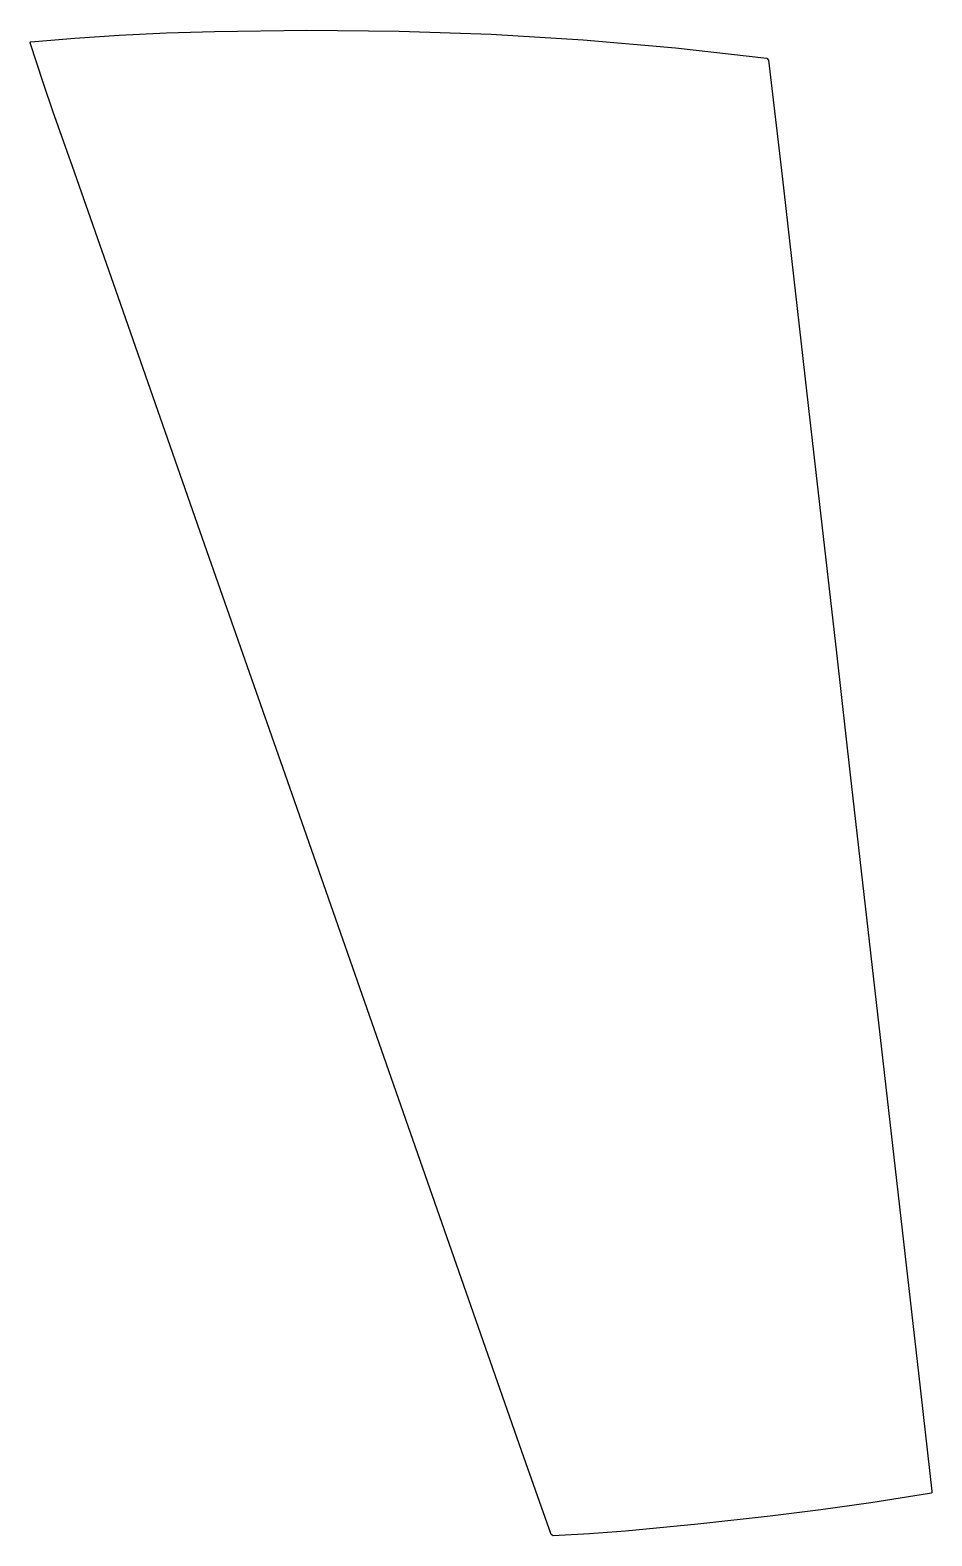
# Model space of a CAD drawing. Extents: x 168.1 to 224.2, y 13.3 to 107.1.
import ezdxf

# ---------------------------------------------------------------- set-up
doc = ezdxf.new("R2010")
doc.units = 0
doc.layers.get('0').update_dxf_attribs({"linetype": 'CONTINUOUS'})

msp = doc.modelspace()

# ---------------------------------------------------------------- linework, layer by layer
at = {"color": 7}
msp.add_lwpolyline([(224.206, 16.026), (224.195, 16.015), (224.166, 16), (224.071, 15.982), (220.424, 15.403), (217.301, 14.96), (214.158, 14.56), (209.653, 14.057), (205.153, 13.636), (202.906, 13.467), (200.641, 13.337), (200.508, 13.426), (198.694, 18.583), (195.081, 28.922), (184.244, 59.93), (178.822, 75.434), (173.417, 90.895), (170.727, 98.6), (169.504, 102.041), (168.909, 103.754), (168.089, 106.289), (168.082, 106.316), (168.082, 106.327), (168.086, 106.341), (168.097, 106.35), (168.109, 106.354), (168.136, 106.358), (170.861, 106.59), (173.617, 106.769), (176.581, 106.911), (179.555, 107.009), (185.31, 107.086), (191.051, 107.026), (196.783, 106.826), (202.517, 106.48), (208.251, 105.979), (213.946, 105.332), (214.052, 105.225), (214.899, 97.991), (216.538, 83.53), (218.273, 68.323), (219.135, 60.717), (221.681, 38.367), (223.376, 23.469), (224.216, 16.118), (224.218, 16.054), (224.206, 16.026)], dxfattribs=at)

doc.saveas('drawing.dxf')
